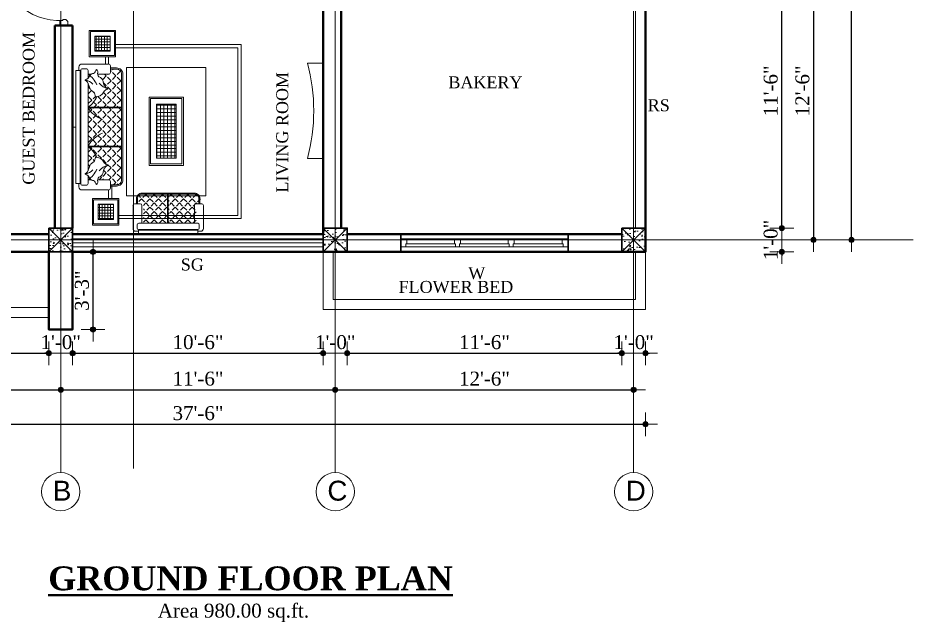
# Model space of a CAD drawing. Header units: inches. Extents: x 897 to 49934, y -34925 to -18564.
# Drawn here: x 24615.6 to 25065.6, y -29846.3 to -29542.5 of the extents above; entities that cross this region are included whole.
import ezdxf

# ---------------------------------------------------------------- set-up
doc = ezdxf.new("R2010")
doc.units = ezdxf.units.IN
doc.header["$LTSCALE"] = 35
doc.header["$MEASUREMENT"] = 0
doc.header["$PDMODE"] = 34
doc.linetypes.add('ACAD_ISO04W100', pattern=[30, 24, -3, 0, -3])
for name, color, linetype, lineweight in [('SES- Door&Window', 21, 'Continuous', 15), ('SES-DIMENSION', 142, 'Continuous', 13), ('SES-Furniture', 45, 'Continuous', 5), ('SES-grid', 7, 'ACAD_ISO04W100', 9), ('SES-HACTH', 8, 'Continuous', 13), ('SES-REBARS', 1, 'Continuous', 40), ('SES-Staircase', 134, 'Continuous', 13), ('SES-TEXT', 3, 'Continuous', 20), ('SES-TitleText', 7, 'Continuous', 40), ('SES-Wall Plan', 6, 'Continuous', 30)]:
    doc.layers.add(name, color=color, linetype=linetype, lineweight=lineweight)
doc.styles.add('7 INCH', font='times.ttf', dxfattribs={"height": 7})
doc.styles.add('SES-ARAIL', font='times.ttf', dxfattribs={"height": 6})
doc.styles.add('SES-Title Text', font='times.ttf', dxfattribs={"height": 10})
doc.styles.add('style1', font='arial.ttf')
doc.linetypes.add('ZIGZAG', pattern='A,0.0001,-0.2,[131,ltypeshp.shx,S=0.2,R=0,X=-0.2,Y=0],-0.4,[131,ltypeshp.shx,S=0.2,R=180,X=0.2,Y=0],-0.2', length=0.8001)
doc.dimstyles.new('7 INCH', dxfattribs={"dimscale": 0, "dimtxt": 7, "dimasz": 1, "dimexe": 2, "dimexo": 9, "dimgap": 2, "dimtad": 1, "dimdec": 0, "dimzin": 3, "dimdsep": 46, "dimlunit": 4, "dimtxsty": '7 INCH', "dimblk": 'DIM', "dimcen": 3, "dimdle": 3, "dimse1": 1, "dimse2": 1, "dimclrd": 256, "dimclre": 256, "dimclrt": 7, "dimadec": 1, "dimazin": 2, "dimtfac": 1, "dimtdec": 0, "dimtix": 1, "dimtofl": 0, "dimtmove": 2, "dimatfit": 3, "dimldrblk": 'ARW', "dimfxl": 2, "dimfrac": 2, "dimtolj": 2, "dimtzin": 0, "dimarcsym": 0})

# ---------------------------------------------------------------- blocks, each defined once
blk = doc.blocks.new('c11')
at = {"layer": 'SES-HACTH', "linetype": 'ByBlock'}
h = blk.add_hatch(dxfattribs=at)
h.set_pattern_fill('AR-CONC', color=256)
h.set_pattern_definition([(50, (-20422.33, 19414.4167), (7.1726018, -0.6275213), [0.75, -8.25]), (355, (-20422.33, 19414.417), (-1.3875133, 7.5219213), [0.6, -6.6]), (100.451444, (-20421.732, 19414.3644), (5.7850885, 6.8943999), [0.637402, -7.0114211]), (46.1842, (-20422.33, 19416.417), (10.6724133, -1.6551928), [1.125, -12.375]), (96.635635, (-20421.441, 19416.279), (9.3466195, 9.741186), [0.9561034, -10.5171376]), (351.184164, (-20422.33, 19416.417), (9.3466195, 9.741186), [0.9, -9.9]), (21, (-20421.33, 19415.9167), (5.9690705, -4.0261889), [0.75, -8.25]), (326, (-20421.33, 19415.917), (2.4331533, 7.2515005), [0.6, -6.6]), (71.451445, (-20420.8325, 19415.581), (8.4022238, 3.2253115), [0.6374019, -7.0114211]), (37.5, (-20422.33, 19414.4167), (0.12159855, 3.32893854), [0, -6.52, 0, -6.7, 0, -6.625]), (7.5, (-20422.33, 19414.4167), (2.63069537, 3.9441171), [0, -3.82, 0, -6.37, 0, -2.525]), (327.5, (-20424.56, 19414.4167), (5.33822436, -0.22554872), [0, -2.5, 0, -7.8, 0, -10.35]), (317.5, (-20425.56, 19414.4167), (5.8318617, 1.0010498), [0, -3.25, 0, -5.18, 0, -7.35])])
h.paths.add_polyline_path([(-6, 6), (-6, -6), (6, -6), (6, 6)])
for p, q in [((-6, 6), (6, -6)), ((6, 6), (-6, -6))]:
    blk.add_line(p, q, dxfattribs=at)
at = {"layer": 'SES-Wall Plan', "linetype": 'ByBlock'}
blk.add_lwpolyline([(-6, 6), (6, 6), (6, -6), (-6, -6)], close=True, dxfattribs=at)
blk = doc.blocks.new('6H')
at = {"layer": 'SES- Door&Window'}
for p, q in [((-78, -2.5), (-75.5, -2.5)), ((-75.5, -2.5), (3.5, -2.5)), ((-75.5, -2.5), (-75.5, -4)), ((-75.5, -4), (-75, -4)), ((-50.5, -4), (-75.5, -4)), ((-75, -4), (-75, -6.5)), ((-51, -4), (-51, -6.5)), ((-50.5, -2.5), (-50.5, -4)), ((-48.5, -2.5), (-48.5, -4)), ((-48.5, -4), (-48, -4)), ((-23.5, -4), (-48.5, -4)), ((-48, -4), (-48, -6.5)), ((-24, -4), (-24, -6.5)), ((-23.5, -4), (-24, -4)), ((-23.5, -2.5), (-23.5, -4)), ((-21.5, -2.5), (-21.5, -4)), ((3, -4), (-21.5, -4)), ((-21, -4), (-21, -6.5)), ((3, -4), (3, -6.5)), ((3.5, -4), (3, -4)), ((6, -2.5), (3.5, -2.5)), ((3.5, -2.5), (3.5, -4)), ((-78, -6.5), (-75, -6.5)), ((3, -6.5), (-75, -6.5)), ((6, -6.5), (3, -6.5))]:
    blk.add_line(p, q, dxfattribs=at)
at = {"layer": 'SES-Wall Plan'}
for p, q in [((-78, -9), (-78, 0)), ((-78, -9), (-78, 0)), ((6, -9), (6, 0))]:
    blk.add_line(p, q, dxfattribs=at)
blk.add_lwpolyline([(6, 0), (-78, 0), (-78, -9), (6, -9)], close=True, dxfattribs=at)
blk = doc.blocks.new('DIM')
at = {"layer": 'SES-DIMENSION'}
h = blk.add_hatch(color=256, dxfattribs=at)
h.paths.add_polyline_path([(0, 1.28), (0, 0), (1.28, 0, 0.414214)])
h.paths.add_polyline_path([(1.28, 0), (0, 0), (0, -1.28, 0.414214)])
h.paths.add_polyline_path([(0, 0), (-1.28, 0, 0.414214), (0, -1.28)])
h.paths.add_polyline_path([(0, 1.28, 0.414214), (-1.28, 0), (0, 0)])
for p, q in [((0, 6), (0, -6)), ((-6, 0), (6, 0))]:
    blk.add_line(p, q, dxfattribs=at)
blk.add_circle((0, 0), 1.28, dxfattribs=at)
blk = doc.blocks.new('*D839')
at = {"layer": 'Defpoints', "color": 0, "linetype": 'ByBlock', "transparency": 16777216}
for p in [(24493.17, -29660.13), (24631.17, -29660.13), (24631.17, -29711.12)]:
    blk.add_point(p, dxfattribs=at)
at = {"layer": 'SES-DIMENSION', "linetype": 'ByBlock', "lineweight": -2, "transparency": 16777216}
blk.add_line((24494.17, -29711.12), (24630.17, -29711.12), dxfattribs=at)
at = {"layer": 'SES-DIMENSION', "linetype": 'ByBlock', "lineweight": -2, "transparency": 16777216, "rotation": 180}
blk.add_blockref('DIM', (24493.17, -29711.12), dxfattribs=at)
at = {"layer": 'SES-DIMENSION', "linetype": 'ByBlock', "lineweight": -2, "transparency": 16777216}
blk.add_blockref('DIM', (24631.17, -29711.12), dxfattribs=at)
at = {"layer": 'SES-DIMENSION', "color": 7, "linetype": 'ByBlock', "transparency": 16777216, "insert": (24562.17, -29705.56), "char_height": 7, "attachment_point": 5, "style": '7 INCH'}
blk.add_mtext('\\A2;11\'-6"', dxfattribs=at)
blk = doc.blocks.new('ARW')
at = {"layer": 'SES-DIMENSION'}
blk.add_lwpolyline([(10, 0, 0, 6, 0), (0, 0, 0, 0, 0), (10, 0, 0, 0, 0)], format="xyseb", dxfattribs=at)
blk = doc.blocks.new('*D840')
at = {"layer": 'Defpoints', "color": 0, "linetype": 'ByBlock', "transparency": 16777216}
for p in [(24631.17, -29660.13), (24643.17, -29660.13), (24643.17, -29711.12)]:
    blk.add_point(p, dxfattribs=at)
at = {"layer": 'SES-DIMENSION', "linetype": 'ByBlock', "lineweight": -2, "transparency": 16777216}
for p, q in [((24630.17, -29711.12), (24629.17, -29711.12)), ((24644.17, -29711.12), (24645.17, -29711.12))]:
    blk.add_line(p, q, dxfattribs=at)
blk.add_blockref('DIM', (24631.17, -29711.12), dxfattribs=at)
at = {"layer": 'SES-DIMENSION', "linetype": 'ByBlock', "lineweight": -2, "transparency": 16777216, "rotation": 180}
blk.add_blockref('DIM', (24643.17, -29711.12), dxfattribs=at)
at = {"layer": 'SES-DIMENSION', "color": 7, "linetype": 'ByBlock', "transparency": 16777216, "insert": (24637.17, -29705.56), "char_height": 7, "attachment_point": 5, "style": '7 INCH'}
blk.add_mtext('\\A2;1\'-0"', dxfattribs=at)
blk = doc.blocks.new('*D841')
at = {"layer": 'Defpoints', "color": 0, "linetype": 'ByBlock', "transparency": 16777216}
for p in [(24769.17, -29657.13), (24643.17, -29660.13), (24769.17, -29711.12)]:
    blk.add_point(p, dxfattribs=at)
at = {"layer": 'SES-DIMENSION', "linetype": 'ByBlock', "lineweight": -2, "transparency": 16777216}
blk.add_line((24644.17, -29711.12), (24768.17, -29711.12), dxfattribs=at)
at = {"layer": 'SES-DIMENSION', "linetype": 'ByBlock', "lineweight": -2, "transparency": 16777216, "rotation": 180}
blk.add_blockref('DIM', (24643.17, -29711.12), dxfattribs=at)
at = {"layer": 'SES-DIMENSION', "linetype": 'ByBlock', "lineweight": -2, "transparency": 16777216}
blk.add_blockref('DIM', (24769.17, -29711.12), dxfattribs=at)
at = {"layer": 'SES-DIMENSION', "color": 7, "linetype": 'ByBlock', "transparency": 16777216, "insert": (24706.17, -29705.56), "char_height": 7, "attachment_point": 5, "style": '7 INCH'}
blk.add_mtext('\\A2;10\'-6"', dxfattribs=at)
blk = doc.blocks.new('*D842')
at = {"layer": 'Defpoints', "color": 0, "linetype": 'ByBlock', "transparency": 16777216}
for p in [(24769.17, -29657.13), (24781.17, -29660.13), (24781.17, -29711.12)]:
    blk.add_point(p, dxfattribs=at)
at = {"layer": 'SES-DIMENSION', "linetype": 'ByBlock', "lineweight": -2, "transparency": 16777216}
for p, q in [((24768.17, -29711.12), (24767.17, -29711.12)), ((24782.17, -29711.12), (24783.17, -29711.12))]:
    blk.add_line(p, q, dxfattribs=at)
blk.add_blockref('DIM', (24769.17, -29711.12), dxfattribs=at)
at = {"layer": 'SES-DIMENSION', "linetype": 'ByBlock', "lineweight": -2, "transparency": 16777216, "rotation": 180}
blk.add_blockref('DIM', (24781.17, -29711.12), dxfattribs=at)
at = {"layer": 'SES-DIMENSION', "color": 7, "linetype": 'ByBlock', "transparency": 16777216, "insert": (24775.17, -29705.56), "char_height": 7, "attachment_point": 5, "style": '7 INCH'}
blk.add_mtext('\\A2;1\'-0"', dxfattribs=at)
blk = doc.blocks.new('*D843')
at = {"layer": 'Defpoints', "color": 0, "linetype": 'ByBlock', "transparency": 16777216}
for p in [(24781.17, -29660.13), (24919.17, -29660.13), (24919.17, -29711.12)]:
    blk.add_point(p, dxfattribs=at)
at = {"layer": 'SES-DIMENSION', "linetype": 'ByBlock', "lineweight": -2, "transparency": 16777216}
blk.add_line((24782.17, -29711.12), (24918.17, -29711.12), dxfattribs=at)
at = {"layer": 'SES-DIMENSION', "linetype": 'ByBlock', "lineweight": -2, "transparency": 16777216, "rotation": 180}
blk.add_blockref('DIM', (24781.17, -29711.12), dxfattribs=at)
at = {"layer": 'SES-DIMENSION', "linetype": 'ByBlock', "lineweight": -2, "transparency": 16777216}
blk.add_blockref('DIM', (24919.17, -29711.12), dxfattribs=at)
at = {"layer": 'SES-DIMENSION', "color": 7, "linetype": 'ByBlock', "transparency": 16777216, "insert": (24850.17, -29705.56), "char_height": 7, "attachment_point": 5, "style": '7 INCH'}
blk.add_mtext('\\A2;11\'-6"', dxfattribs=at)
blk = doc.blocks.new('*D844')
at = {"layer": 'Defpoints', "color": 0, "linetype": 'ByBlock', "transparency": 16777216}
for p in [(24919.17, -29660.13), (24931.17, -29660.13), (24931.17, -29711.12)]:
    blk.add_point(p, dxfattribs=at)
at = {"layer": 'SES-DIMENSION', "linetype": 'ByBlock', "lineweight": -2, "transparency": 16777216}
for p, q in [((24918.17, -29711.12), (24917.17, -29711.12)), ((24932.17, -29711.12), (24933.17, -29711.12))]:
    blk.add_line(p, q, dxfattribs=at)
blk.add_blockref('DIM', (24919.17, -29711.12), dxfattribs=at)
at = {"layer": 'SES-DIMENSION', "linetype": 'ByBlock', "lineweight": -2, "transparency": 16777216, "rotation": 180}
blk.add_blockref('DIM', (24931.17, -29711.12), dxfattribs=at)
at = {"layer": 'SES-DIMENSION', "color": 7, "linetype": 'ByBlock', "transparency": 16777216, "insert": (24925.17, -29705.56), "char_height": 7, "attachment_point": 5, "style": '7 INCH'}
blk.add_mtext('\\A2;1\'-0"', dxfattribs=at)
blk = doc.blocks.new('*D845')
at = {"layer": 'Defpoints', "color": 0, "linetype": 'ByBlock', "transparency": 16777216}
for p in [(24487.17, -29660.13), (24637.17, -29660.13), (24637.17, -29729.46)]:
    blk.add_point(p, dxfattribs=at)
at = {"layer": 'SES-DIMENSION', "linetype": 'ByBlock', "lineweight": -2, "transparency": 16777216}
blk.add_line((24488.17, -29729.46), (24636.17, -29729.46), dxfattribs=at)
at = {"layer": 'SES-DIMENSION', "linetype": 'ByBlock', "lineweight": -2, "transparency": 16777216, "rotation": 180}
blk.add_blockref('DIM', (24487.17, -29729.46), dxfattribs=at)
at = {"layer": 'SES-DIMENSION', "linetype": 'ByBlock', "lineweight": -2, "transparency": 16777216}
blk.add_blockref('DIM', (24637.17, -29729.46), dxfattribs=at)
at = {"layer": 'SES-DIMENSION', "color": 7, "linetype": 'ByBlock', "transparency": 16777216, "insert": (24562.17, -29723.9), "char_height": 7, "attachment_point": 5, "style": '7 INCH'}
blk.add_mtext('\\A2;12\'-6"', dxfattribs=at)
blk = doc.blocks.new('*D846')
at = {"layer": 'Defpoints', "color": 0, "linetype": 'ByBlock', "transparency": 16777216}
for p in [(24637.17, -29660.13), (24775.17, -29660.13), (24775.17, -29729.46)]:
    blk.add_point(p, dxfattribs=at)
at = {"layer": 'SES-DIMENSION', "linetype": 'ByBlock', "lineweight": -2, "transparency": 16777216}
blk.add_line((24638.17, -29729.46), (24774.17, -29729.46), dxfattribs=at)
at = {"layer": 'SES-DIMENSION', "linetype": 'ByBlock', "lineweight": -2, "transparency": 16777216, "rotation": 180}
blk.add_blockref('DIM', (24637.17, -29729.46), dxfattribs=at)
at = {"layer": 'SES-DIMENSION', "linetype": 'ByBlock', "lineweight": -2, "transparency": 16777216}
blk.add_blockref('DIM', (24775.17, -29729.46), dxfattribs=at)
at = {"layer": 'SES-DIMENSION', "color": 7, "linetype": 'ByBlock', "transparency": 16777216, "insert": (24706.17, -29723.9), "char_height": 7, "attachment_point": 5, "style": '7 INCH'}
blk.add_mtext('\\A2;11\'-6"', dxfattribs=at)
blk = doc.blocks.new('*D847')
at = {"layer": 'Defpoints', "color": 0, "linetype": 'ByBlock', "transparency": 16777216}
for p in [(24775.17, -29660.13), (24925.17, -29660.13), (24925.17, -29729.46)]:
    blk.add_point(p, dxfattribs=at)
at = {"layer": 'SES-DIMENSION', "linetype": 'ByBlock', "lineweight": -2, "transparency": 16777216}
blk.add_line((24776.17, -29729.46), (24924.17, -29729.46), dxfattribs=at)
at = {"layer": 'SES-DIMENSION', "linetype": 'ByBlock', "lineweight": -2, "transparency": 16777216, "rotation": 180}
blk.add_blockref('DIM', (24775.17, -29729.46), dxfattribs=at)
at = {"layer": 'SES-DIMENSION', "linetype": 'ByBlock', "lineweight": -2, "transparency": 16777216}
blk.add_blockref('DIM', (24925.17, -29729.46), dxfattribs=at)
at = {"layer": 'SES-DIMENSION', "color": 7, "linetype": 'ByBlock', "transparency": 16777216, "insert": (24850.17, -29723.9), "char_height": 7, "attachment_point": 5, "style": '7 INCH'}
blk.add_mtext('\\A2;12\'-6"', dxfattribs=at)
blk = doc.blocks.new('*D848')
at = {"layer": 'Defpoints', "color": 0, "linetype": 'ByBlock', "transparency": 16777216}
for p in [(24481.17, -29660.13), (24931.17, -29660.13), (24931.17, -29746.83)]:
    blk.add_point(p, dxfattribs=at)
at = {"layer": 'SES-DIMENSION', "linetype": 'ByBlock', "lineweight": -2, "transparency": 16777216}
blk.add_line((24482.17, -29746.83), (24930.17, -29746.83), dxfattribs=at)
at = {"layer": 'SES-DIMENSION', "linetype": 'ByBlock', "lineweight": -2, "transparency": 16777216, "rotation": 180}
blk.add_blockref('DIM', (24481.17, -29746.83), dxfattribs=at)
at = {"layer": 'SES-DIMENSION', "linetype": 'ByBlock', "lineweight": -2, "transparency": 16777216}
blk.add_blockref('DIM', (24931.17, -29746.83), dxfattribs=at)
at = {"layer": 'SES-DIMENSION', "color": 7, "linetype": 'ByBlock', "transparency": 16777216, "insert": (24706.17, -29741.26), "char_height": 7, "attachment_point": 5, "style": '7 INCH'}
blk.add_mtext('\\A2;37\'-6"', dxfattribs=at)
blk = doc.blocks.new('*D875')
at = {"layer": 'Defpoints', "color": 0, "linetype": 'ByBlock', "transparency": 16777216}
for p in [(24931.17, -29648.13), (24999.63, -29648.13), (24931.17, -29660.13)]:
    blk.add_point(p, dxfattribs=at)
at = {"layer": 'SES-DIMENSION', "linetype": 'ByBlock', "lineweight": -2, "transparency": 16777216}
for p, q in [((24999.63, -29647.13), (24999.63, -29646.13)), ((24999.63, -29661.13), (24999.63, -29662.13))]:
    blk.add_line(p, q, dxfattribs=at)
for p, rotation in [((24999.63, -29648.13), 270), ((24999.63, -29660.13), 90)]:
    blk.add_blockref('DIM', p, dxfattribs=dict(at, rotation=rotation))
at = {"layer": 'SES-DIMENSION', "color": 7, "linetype": 'ByBlock', "transparency": 16777216, "insert": (24994.07, -29654.13), "char_height": 7, "attachment_point": 5, "rotation": 90, "style": '7 INCH'}
blk.add_mtext('\\A2;1\'-0"', dxfattribs=at)
blk = doc.blocks.new('*D854')
at = {"layer": 'Defpoints', "color": 0, "linetype": 'ByBlock', "transparency": 16777216}
for p in [(24931.17, -29510.23), (24999.63, -29510.23), (24931.17, -29648.13)]:
    blk.add_point(p, dxfattribs=at)
at = {"layer": 'SES-DIMENSION', "linetype": 'ByBlock', "lineweight": -2, "transparency": 16777216}
blk.add_line((24999.63, -29647.13), (24999.63, -29511.23), dxfattribs=at)
for p, rotation in [((24999.63, -29510.23), 90), ((24999.63, -29648.13), 270)]:
    blk.add_blockref('DIM', p, dxfattribs=dict(at, rotation=rotation))
at = {"layer": 'SES-DIMENSION', "color": 7, "linetype": 'ByBlock', "transparency": 16777216, "insert": (24994.07, -29579.18), "char_height": 7, "attachment_point": 5, "rotation": 90, "style": '7 INCH'}
blk.add_mtext('\\A2;11\'-6"', dxfattribs=at)
blk = doc.blocks.new('*D859')
at = {"layer": 'Defpoints', "color": 0, "linetype": 'ByBlock', "transparency": 16777216}
for p in [(24931.17, -29504.23), (24931.17, -29654.13), (25015.59, -29654.13)]:
    blk.add_point(p, dxfattribs=at)
at = {"layer": 'SES-DIMENSION', "linetype": 'ByBlock', "lineweight": -2, "transparency": 16777216}
blk.add_line((25015.59, -29505.23), (25015.59, -29653.13), dxfattribs=at)
for p, rotation in [((25015.59, -29504.23), 90), ((25015.59, -29654.13), 270)]:
    blk.add_blockref('DIM', p, dxfattribs=dict(at, rotation=rotation))
at = {"layer": 'SES-DIMENSION', "color": 7, "linetype": 'ByBlock', "transparency": 16777216, "insert": (25010.03, -29579.18), "char_height": 7, "attachment_point": 5, "rotation": 90, "style": '7 INCH'}
blk.add_mtext('\\A2;12\'-6"', dxfattribs=at)
blk = doc.blocks.new('*D860')
at = {"layer": 'Defpoints', "color": 0, "linetype": 'ByBlock', "transparency": 16777216}
for p in [(24931.17, -29351.34), (25034.62, -29351.34), (24931.17, -29654.13)]:
    blk.add_point(p, dxfattribs=at)
at = {"layer": 'SES-DIMENSION', "linetype": 'ByBlock', "lineweight": -2, "transparency": 16777216}
blk.add_line((25034.62, -29653.13), (25034.62, -29352.34), dxfattribs=at)
for p, rotation in [((25034.62, -29351.34), 90), ((25034.62, -29654.13), 270)]:
    blk.add_blockref('DIM', p, dxfattribs=dict(at, rotation=rotation))
at = {"layer": 'SES-DIMENSION', "color": 7, "linetype": 'ByBlock', "transparency": 16777216, "insert": (25029.05, -29502.73), "char_height": 7, "attachment_point": 5, "rotation": 90, "style": '7 INCH'}
blk.add_mtext('\\A2;25\'-3"', dxfattribs=at)
blk = doc.blocks.new('3ls')
at = {"layer": 'SES- Door&Window'}
for p, q in [((-36, -2.5), (-34, -2.5)), ((-34, -2.5), (-33, -3.5)), ((-33, -5), (-33, -3.5)), ((-2, -2.5), (-3, -3.5)), ((-3, -5), (-3, -3.5)), ((0, -2.5), (-2, -2.5)), ((-36, -6.5), (-33.5, -6.5)), ((-33.5, -6.5), (-33.5, -5)), ((-33.5, -5), (-33, -5)), ((-2.5, -5), (-3, -5)), ((-2.5, -6.5), (-2.5, -5)), ((0, -6.5), (-2.5, -6.5))]:
    blk.add_line(p, q, dxfattribs=at)
blk.add_lwpolyline([(-2.5, -6.5), (-2.5, -37.5), (-4, -37.5), (-4, -6.5)], close=True, dxfattribs=at)
blk.add_arc((-2.5, -6.5), 31.04, 177.2298, 267.2298, dxfattribs=at)
at = {"layer": 'SES-Wall Plan', "color": 6, "ltscale": 2}
for p, q in [((-36, -6.5), (-36, -1.5)), ((0, -6.5), (0, -1.5))]:
    blk.add_line(p, q, dxfattribs=at)
blk = doc.blocks.new('*D876')
at = {"layer": 'Defpoints', "color": 0, "linetype": 'ByBlock', "transparency": 16777216}
for p in [(24643.17, -29660.13), (24653.4, -29660.13), (24643.17, -29699.13)]:
    blk.add_point(p, dxfattribs=at)
at = {"layer": 'SES-DIMENSION', "linetype": 'ByBlock', "lineweight": -2, "transparency": 16777216}
blk.add_line((24653.4, -29698.13), (24653.4, -29661.13), dxfattribs=at)
for p, rotation in [((24653.4, -29660.13), 90), ((24653.4, -29699.13), 270)]:
    blk.add_blockref('DIM', p, dxfattribs=dict(at, rotation=rotation))
at = {"layer": 'SES-DIMENSION', "color": 7, "linetype": 'ByBlock', "transparency": 16777216, "insert": (24647.84, -29679.63), "char_height": 7, "attachment_point": 5, "rotation": 90, "style": '7 INCH'}
blk.add_mtext('\\A2;3\'-3"', dxfattribs=at)
blk = doc.blocks.new('*X22')
at = {"color": 0}
for p, q in [((1.494, 2.3), (1.765, 2.3)), ((1.494, 2.25), (1.765, 2.25)), ((1.5, 2.028), (1.5, 2.3)), ((1.55, 2.028), (1.55, 2.3)), ((1.6, 2.028), (1.6, 2.3)), ((1.65, 2.028), (1.65, 2.3)), ((1.7, 2.028), (1.7, 2.3)), ((1.75, 2.028), (1.75, 2.3)), ((1.494, 2.2), (1.765, 2.2)), ((1.494, 2.15), (1.765, 2.15)), ((1.494, 2.1), (1.765, 2.1)), ((1.494, 2.05), (1.765, 2.05))]:
    blk.add_line(p, q, dxfattribs=at)
blk = doc.blocks.new('*X24')
at = {"color": 0}
for p, q in [((-0.931, 2.175), (-0.877, 2.121)), ((-0.778, 2.178), (-0.834, 2.121)), ((-0.778, 2.178), (-0.721, 2.121)), ((-0.622, 2.178), (-0.679, 2.121)), ((-0.622, 2.178), (-0.566, 2.121)), ((-0.467, 2.178), (-0.523, 2.121)), ((-0.467, 2.178), (-0.41, 2.121)), ((-0.311, 2.178), (-0.341, 2.148)), ((-0.311, 2.178), (-0.255, 2.121)), ((-0.156, 2.178), (-0.212, 2.121)), ((-0.156, 2.178), (-0.099, 2.121)), ((0, 2.178), (-0.057, 2.121)), ((0, 2.178), (0.057, 2.121)), ((0.156, 2.178), (0.099, 2.121)), ((0.156, 2.178), (0.212, 2.121)), ((0.311, 2.178), (0.28, 2.147)), ((0.311, 2.178), (0.368, 2.121)), ((0.467, 2.178), (0.41, 2.121)), ((0.467, 2.178), (0.523, 2.121)), ((0.622, 2.178), (0.566, 2.121)), ((0.622, 2.178), (0.679, 2.121)), ((0.778, 2.178), (0.721, 2.121)), ((0.778, 2.178), (0.834, 2.121)), ((-0.964, 2.053), (-0.955, 2.044)), ((-0.933, 2.022), (-0.944, 2.012)), ((-0.933, 2.022), (-0.923, 2.012)), ((-0.856, 2.1), (-0.912, 2.044)), ((-0.856, 2.1), (-0.799, 2.044)), ((-0.778, 2.022), (-0.834, 1.966)), ((-0.778, 2.022), (-0.721, 1.966)), ((-0.7, 2.1), (-0.757, 2.044)), ((-0.7, 2.1), (-0.643, 2.044)), ((-0.622, 2.022), (-0.679, 1.966)), ((-0.622, 2.022), (-0.566, 1.966)), ((-0.544, 2.1), (-0.601, 2.044)), ((-0.544, 2.1), (-0.488, 2.044)), ((-0.467, 2.022), (-0.523, 1.966)), ((-0.467, 2.022), (-0.41, 1.966)), ((-0.389, 2.1), (-0.445, 2.044)), ((-0.389, 2.1), (-0.351, 2.062)), ((-0.351, 2.138), (-0.368, 2.121)), ((-0.341, 2.052), (-0.332, 2.044)), ((-0.311, 2.022), (-0.341, 1.992)), ((-0.311, 2.022), (-0.255, 1.966)), ((-0.233, 2.1), (-0.29, 2.044)), ((-0.233, 2.1), (-0.177, 2.044)), ((-0.156, 2.022), (-0.212, 1.966)), ((-0.156, 2.022), (-0.099, 1.966)), ((-0.078, 2.1), (-0.134, 2.044)), ((-0.078, 2.1), (-0.021, 2.044)), ((0, 2.022), (-0.057, 1.966)), ((0, 2.022), (0.057, 1.966)), ((0.078, 2.1), (0.021, 2.044)), ((0.078, 2.1), (0.134, 2.044)), ((0.156, 2.022), (0.099, 1.966)), ((0.156, 2.022), (0.212, 1.966)), ((0.233, 2.1), (0.177, 2.044)), ((0.233, 2.1), (0.27, 2.063)), ((0.27, 2.137), (0.255, 2.121)), ((0.28, 2.053), (0.29, 2.044)), ((0.311, 2.022), (0.28, 1.991)), ((0.311, 2.022), (0.368, 1.966)), ((0.389, 2.1), (0.332, 2.044)), ((0.389, 2.1), (0.445, 2.044)), ((0.467, 2.022), (0.41, 1.966)), ((0.467, 2.022), (0.523, 1.966)), ((0.544, 2.1), (0.488, 2.044)), ((0.544, 2.1), (0.601, 2.044)), ((0.622, 2.022), (0.566, 1.966)), ((0.622, 2.022), (0.679, 1.966)), ((0.7, 2.1), (0.643, 2.044)), ((0.7, 2.1), (0.757, 2.044)), ((0.778, 2.022), (0.721, 1.966)), ((0.778, 2.022), (0.813, 1.987)), ((0.856, 2.1), (0.799, 2.044)), ((0.856, 2.1), (0.893, 2.063)), ((0.889, 2.134), (0.877, 2.121)), ((-0.883, 1.972), (-0.877, 1.966)), ((-0.856, 1.945), (-0.883, 1.917)), ((-0.856, 1.945), (-0.799, 1.888)), ((-0.7, 1.945), (-0.746, 1.899)), ((-0.7, 1.945), (-0.683, 1.927)), ((-0.544, 1.945), (-0.59, 1.899)), ((-0.544, 1.945), (-0.488, 1.888)), ((-0.389, 1.945), (-0.445, 1.888)), ((-0.389, 1.945), (-0.351, 1.907)), ((-0.351, 1.982), (-0.368, 1.966)), ((-0.341, 1.897), (-0.332, 1.888)), ((-0.233, 1.945), (-0.29, 1.888)), ((-0.233, 1.945), (-0.177, 1.888)), ((-0.078, 1.945), (-0.134, 1.888)), ((-0.078, 1.945), (-0.021, 1.888)), ((0.078, 1.945), (0.021, 1.888)), ((0.078, 1.945), (0.134, 1.888)), ((0.233, 1.945), (0.177, 1.888)), ((0.233, 1.945), (0.27, 1.908)), ((0.27, 1.981), (0.255, 1.966)), ((0.28, 1.898), (0.29, 1.888)), ((0.389, 1.945), (0.332, 1.888)), ((0.389, 1.945), (0.445, 1.888)), ((0.544, 1.945), (0.488, 1.888)), ((0.544, 1.945), (0.557, 1.932)), ((0.7, 1.945), (0.658, 1.902)), ((0.7, 1.945), (0.757, 1.888)), ((0.812, 1.901), (0.799, 1.888)), ((-0.883, 1.817), (-0.877, 1.81)), ((-0.581, 1.753), (-0.601, 1.733)), ((-0.526, 1.77), (-0.488, 1.732)), ((-0.467, 1.867), (-0.523, 1.81)), ((-0.467, 1.867), (-0.41, 1.81)), ((-0.436, 1.742), (-0.445, 1.732)), ((-0.389, 1.789), (-0.436, 1.742)), ((-0.389, 1.789), (-0.351, 1.751)), ((-0.351, 1.827), (-0.368, 1.81)), ((-0.311, 1.867), (-0.341, 1.837)), ((-0.341, 1.741), (-0.332, 1.732)), ((-0.311, 1.867), (-0.255, 1.81)), ((-0.233, 1.789), (-0.29, 1.732)), ((-0.233, 1.789), (-0.177, 1.732)), ((-0.156, 1.867), (-0.212, 1.81)), ((-0.156, 1.867), (-0.099, 1.81)), ((-0.078, 1.789), (-0.134, 1.732)), ((-0.078, 1.789), (-0.021, 1.732)), ((0, 1.867), (-0.057, 1.81)), ((0, 1.867), (0.057, 1.81)), ((0.078, 1.789), (0.021, 1.732)), ((0.078, 1.789), (0.134, 1.732)), ((0.156, 1.867), (0.099, 1.81)), ((0.156, 1.867), (0.212, 1.81)), ((0.233, 1.789), (0.177, 1.732)), ((0.233, 1.789), (0.27, 1.752)), ((0.27, 1.826), (0.255, 1.81)), ((0.311, 1.867), (0.28, 1.836)), ((0.28, 1.742), (0.29, 1.732)), ((0.311, 1.867), (0.368, 1.81)), ((0.389, 1.789), (0.332, 1.732)), ((0.389, 1.789), (0.407, 1.77)), ((0.407, 1.77), (0.445, 1.732)), ((0.467, 1.867), (0.41, 1.81)), ((0.467, 1.867), (0.475, 1.859)), ((0.509, 1.753), (0.488, 1.732)), ((0.778, 1.867), (0.759, 1.848)), ((0.778, 1.867), (0.812, 1.832)), ((-0.724, 1.657), (-0.721, 1.655)), ((-0.647, 1.687), (-0.679, 1.655)), ((-0.619, 1.708), (-0.566, 1.655)), ((-0.467, 1.711), (-0.523, 1.655)), ((-0.467, 1.711), (-0.41, 1.655)), ((-0.358, 1.664), (-0.368, 1.655)), ((-0.351, 1.671), (-0.358, 1.664)), ((-0.311, 1.711), (-0.341, 1.681)), ((-0.311, 1.711), (-0.255, 1.655)), ((-0.156, 1.711), (-0.212, 1.655)), ((-0.156, 1.711), (-0.099, 1.655)), ((0, 1.711), (-0.057, 1.655)), ((0, 1.711), (0.057, 1.655)), ((0.156, 1.711), (0.099, 1.655)), ((0.156, 1.711), (0.212, 1.655)), ((0.27, 1.67), (0.255, 1.655)), ((0.311, 1.711), (0.28, 1.68)), ((0.311, 1.711), (0.32, 1.702)), ((0.32, 1.702), (0.368, 1.655)), ((0.467, 1.711), (0.41, 1.655)), ((0.467, 1.711), (0.523, 1.655)), ((0.592, 1.681), (0.566, 1.655))]:
    blk.add_line(p, q, dxfattribs=at)
blk = doc.blocks.new('*X25')
at = {"color": 0}
for p, q in [((1.519, 2.9), (2.264, 2.9)), ((1.519, 2.85), (2.264, 2.85)), ((1.55, 2.632), (1.55, 2.904)), ((1.6, 2.632), (1.6, 2.904)), ((1.65, 2.632), (1.65, 2.904)), ((1.7, 2.632), (1.7, 2.904)), ((1.75, 2.632), (1.75, 2.904)), ((1.8, 2.632), (1.8, 2.904)), ((1.85, 2.632), (1.85, 2.904)), ((1.9, 2.632), (1.9, 2.904)), ((1.95, 2.632), (1.95, 2.904)), ((2, 2.632), (2, 2.904)), ((2.05, 2.632), (2.05, 2.904)), ((2.1, 2.632), (2.1, 2.904)), ((2.15, 2.632), (2.15, 2.904)), ((2.2, 2.632), (2.2, 2.904)), ((2.25, 2.632), (2.25, 2.904)), ((1.519, 2.8), (2.264, 2.8)), ((1.519, 2.75), (2.264, 2.75)), ((1.519, 2.7), (2.264, 2.7)), ((1.519, 2.65), (2.264, 2.65))]:
    blk.add_line(p, q, dxfattribs=at)
blk = doc.blocks.new('*X23')
at = {"color": 0}
for p, q in [((-0.389, 3.811), (-0.433, 3.856)), ((-0.389, 3.811), (-0.332, 3.868)), ((-0.233, 3.811), (-0.29, 3.868)), ((-0.233, 3.811), (-0.177, 3.868)), ((-0.078, 3.811), (-0.134, 3.868)), ((-0.078, 3.811), (-0.021, 3.868)), ((0.043, 3.846), (0.021, 3.868)), ((0.078, 3.811), (0.053, 3.836)), ((0.078, 3.811), (0.134, 3.868)), ((0.233, 3.811), (0.177, 3.868)), ((0.233, 3.811), (0.29, 3.868)), ((0.389, 3.811), (0.332, 3.868)), ((0.389, 3.811), (0.445, 3.868)), ((0.54, 3.816), (0.488, 3.868)), ((-0.433, 3.767), (-0.41, 3.79)), ((-0.389, 3.656), (-0.433, 3.7)), ((-0.389, 3.656), (-0.332, 3.712)), ((-0.311, 3.734), (-0.368, 3.79)), ((-0.311, 3.734), (-0.255, 3.79)), ((-0.233, 3.656), (-0.29, 3.712)), ((-0.233, 3.656), (-0.177, 3.712)), ((-0.156, 3.734), (-0.212, 3.79)), ((-0.156, 3.734), (-0.099, 3.79)), ((-0.078, 3.656), (-0.134, 3.712)), ((-0.078, 3.656), (-0.021, 3.712)), ((0, 3.734), (-0.057, 3.79)), ((0, 3.734), (0.043, 3.777)), ((0.043, 3.69), (0.021, 3.712)), ((0.053, 3.787), (0.057, 3.79)), ((0.078, 3.656), (0.053, 3.68)), ((0.078, 3.656), (0.134, 3.712)), ((0.156, 3.734), (0.099, 3.79)), ((0.156, 3.734), (0.212, 3.79)), ((0.233, 3.656), (0.177, 3.712)), ((0.233, 3.656), (0.29, 3.712)), ((0.311, 3.734), (0.255, 3.79)), ((0.311, 3.734), (0.368, 3.79)), ((0.389, 3.656), (0.332, 3.712)), ((0.389, 3.656), (0.445, 3.712)), ((0.467, 3.734), (0.41, 3.79)), ((0.467, 3.734), (0.523, 3.79)), ((0.54, 3.661), (0.488, 3.712)), ((-0.467, 3.422), (-0.41, 3.479)), ((-0.433, 3.611), (-0.41, 3.635)), ((-0.389, 3.5), (-0.433, 3.545)), ((-0.389, 3.5), (-0.332, 3.557)), ((-0.311, 3.578), (-0.368, 3.635)), ((-0.311, 3.422), (-0.368, 3.479)), ((-0.311, 3.578), (-0.255, 3.635)), ((-0.311, 3.422), (-0.255, 3.479)), ((-0.233, 3.5), (-0.29, 3.557)), ((-0.233, 3.5), (-0.177, 3.557)), ((-0.156, 3.578), (-0.212, 3.635)), ((-0.156, 3.422), (-0.212, 3.479)), ((-0.156, 3.578), (-0.099, 3.635)), ((-0.156, 3.422), (-0.099, 3.479)), ((-0.078, 3.5), (-0.134, 3.557)), ((-0.078, 3.5), (-0.021, 3.557)), ((0, 3.578), (-0.057, 3.635)), ((0, 3.422), (-0.057, 3.479)), ((0, 3.578), (0.043, 3.621)), ((0.043, 3.535), (0.021, 3.557)), ((0.053, 3.631), (0.057, 3.635)), ((0.078, 3.5), (0.053, 3.525)), ((0.053, 3.476), (0.057, 3.479)), ((0.078, 3.5), (0.134, 3.557)), ((0.156, 3.578), (0.099, 3.635)), ((0.156, 3.422), (0.099, 3.479)), ((0.156, 3.578), (0.212, 3.635)), ((0.156, 3.422), (0.212, 3.479)), ((0.233, 3.5), (0.177, 3.557)), ((0.233, 3.5), (0.29, 3.557)), ((0.311, 3.578), (0.255, 3.635)), ((0.311, 3.422), (0.255, 3.479)), ((0.311, 3.578), (0.368, 3.635)), ((0.311, 3.422), (0.368, 3.479)), ((0.389, 3.5), (0.332, 3.557)), ((0.389, 3.5), (0.445, 3.557)), ((0.467, 3.578), (0.41, 3.635)), ((0.467, 3.422), (0.41, 3.479)), ((0.467, 3.578), (0.523, 3.635)), ((0.467, 3.422), (0.523, 3.479)), ((0.544, 3.5), (0.488, 3.557)), ((0.544, 3.5), (0.561, 3.516)), ((0.62, 3.425), (0.566, 3.479)), ((-0.467, 3.422), (-0.514, 3.47)), ((-0.506, 3.383), (-0.488, 3.401)), ((-0.389, 3.345), (-0.445, 3.401)), ((-0.389, 3.345), (-0.332, 3.401)), ((-0.233, 3.345), (-0.29, 3.401)), ((-0.233, 3.345), (-0.177, 3.401)), ((-0.078, 3.345), (-0.134, 3.401)), ((-0.078, 3.345), (-0.021, 3.401)), ((0, 3.422), (0.043, 3.466)), ((0.043, 3.379), (0.021, 3.401)), ((0.078, 3.345), (0.053, 3.369)), ((0.078, 3.345), (0.134, 3.401)), ((0.233, 3.345), (0.177, 3.401)), ((0.233, 3.345), (0.29, 3.401)), ((0.389, 3.345), (0.332, 3.401)), ((0.389, 3.345), (0.445, 3.401)), ((0.544, 3.345), (0.488, 3.401)), ((0.544, 3.345), (0.601, 3.401))]:
    blk.add_line(p, q, dxfattribs=at)
blk = doc.blocks.new('A$C1D4C06E2')
at = {"layer": 'SES-Furniture'}
for p, q in [((0.708, 1.36), (2.773, 1.36)), ((2.152, 1.36), (2.773, 1.36)), ((2.773, 1.36), (2.772, -1.509)), ((0.708, 1.306), (2.719, 1.306)), ((2.152, 1.306), (2.719, 1.306)), ((2.719, 1.306), (2.719, -1.455)), ((0.153, 1.037), (0.591, 1.037)), ((0.538, 1.037), (0.538, 1.157)), ((0.592, 1.037), (0.592, 1.157)), ((0.05, 0.931), (0.05, 0)), ((0.122, 0.931), (0.05, 0.931)), ((0.101, 0.931), (0.101, 0.986)), ((0.122, 0.931), (0.122, 0)), ((0.122, 0.908), (0.133, 0.908)), ((0.133, 0.929), (0.133, 0)), ((0.163, 0.96), (0.224, 0.96)), ((0.255, 0.929), (0.255, 0.805)), ((0.622, 1.007), (0.622, 0.9)), ((0.888, -1.131), (0.888, 0.982)), ((0.888, 0.982), (2.195, 0.982)), ((2.195, 0.982), (2.195, -1.131)), ((0.255, 0.87), (0.306, 0.87)), ((0.413, 0.87), (0.591, 0.87)), ((0.255, 0.724), (0.255, 0)), ((0.805, 0.324), (0.255, 0.324)), ((0.805, 0.314), (0.255, 0.314)), ((0.05, -0.931), (0.05, 0)), ((0.122, -0.931), (0.122, 0)), ((0.133, -0.929), (0.133, 0)), ((0.255, -0.724), (0.255, 0)), ((0.805, -0.314), (0.255, -0.314)), ((0.805, -0.324), (0.255, -0.324)), ((0.255, -0.929), (0.255, -0.805)), ((0.255, -0.87), (0.306, -0.87)), ((0.413, -0.87), (0.591, -0.87)), ((0.122, -0.931), (0.05, -0.931)), ((0.101, -0.931), (0.101, -0.986)), ((0.122, -0.908), (0.133, -0.908)), ((0.163, -0.96), (0.224, -0.96)), ((0.622, -1.007), (0.622, -0.9)), ((0.646, -1.18), (0.646, -0.965)), ((0.153, -1.037), (0.591, -1.037)), ((0.592, -1.18), (0.592, -1.037)), ((2.195, -1.131), (0.888, -1.131)), ((1.564, -1.106), (1.564, -1.584)), ((1.573, -1.106), (1.573, -1.584)), ((0.994, -1.673), (0.994, -1.292)), ((1.02, -1.265), (1.113, -1.265)), ((1.139, -1.292), (1.139, -1.584)), ((2.006, -1.292), (2.006, -1.584)), ((2.125, -1.265), (2.033, -1.265)), ((2.152, -1.673), (2.152, -1.292)), ((2.719, -1.455), (0.762, -1.455)), ((2.772, -1.509), (0.762, -1.509)), ((1.061, -1.664), (1.061, -1.611)), ((1.088, -1.584), (1.196, -1.584)), ((1.196, -1.584), (1.796, -1.584)), ((1.95, -1.584), (1.796, -1.584)), ((2.058, -1.584), (1.95, -1.584)), ((2.084, -1.664), (2.084, -1.611)), ((1.086, -1.718), (1.038, -1.718)), ((1.086, -1.7), (1.796, -1.7)), ((1.086, -1.7), (1.086, -1.762)), ((1.086, -1.762), (1.796, -1.762)), ((1.088, -1.69), (1.796, -1.69)), ((1.106, -1.7), (1.106, -1.69)), ((2.058, -1.69), (1.796, -1.69)), ((2.059, -1.7), (1.796, -1.7)), ((2.059, -1.762), (1.796, -1.762)), ((2.04, -1.7), (2.04, -1.69)), ((2.059, -1.7), (2.059, -1.762)), ((2.059, -1.718), (2.107, -1.718))]:
    blk.add_line(p, q, dxfattribs=at)
at = {"layer": 'SES-Furniture', "linetype": 'Continuous'}
blk.add_line((0.05, 0), (0, 0), dxfattribs=at)
at = {"layer": 'SES-Furniture'}
for points in [[(0.708, 1.591), (0.708, 1.157), (0.273, 1.157), (0.273, 1.591), (0.708, 1.591)], [(1.261, -0.632), (1.261, 0.493), (1.823, 0.493), (1.823, -0.632), (1.261, -0.632)], [(0.826, 0), (0.826, 0.324)], [(0.826, 0), (0.826, -0.324)], [(0.762, -1.18), (0.762, -1.614), (0.327, -1.614), (0.327, -1.18), (0.762, -1.18)]]:
    blk.add_lwpolyline(points, dxfattribs=at)
for points in [[(0.69, 1.572), (0.69, 1.175), (0.291, 1.175), (0.291, 1.572)], [(0.616, 1.498), (0.616, 1.249), (0.365, 1.249), (0.365, 1.498)], [(1.284, -0.608), (1.284, 0.469), (1.799, 0.469), (1.799, -0.608)], [(1.38, -0.513), (1.38, 0.374), (1.704, 0.374), (1.704, -0.513)], [(0.744, -1.199), (0.744, -1.596), (0.345, -1.596), (0.345, -1.199)], [(0.67, -1.272), (0.67, -1.522), (0.419, -1.522), (0.419, -1.272)]]:
    blk.add_lwpolyline(points, close=True, dxfattribs=at)
for points in [[(0.826, 0.324), (0.826, 0.87, 0.414214), (0.723, 0.973), (0.622, 0.973)], [(0.805, 0), (0.805, 0.87, 0.414214), (0.723, 0.952), (0.622, 0.952)], [(0.805, 0), (0.805, -0.87, -0.414214), (0.723, -0.952), (0.622, -0.952)], [(0.826, -0.324), (0.826, -0.87, -0.414214), (0.723, -0.973), (0.622, -0.973)], [(1.796, -1.089), (1.139, -1.089, 0.414214), (1.05, -1.178), (1.05, -1.265)], [(1.796, -1.106), (1.139, -1.106, 0.414214), (1.068, -1.178), (1.068, -1.265)], [(1.796, -1.089), (2.007, -1.089, -0.414214), (2.096, -1.178), (2.096, -1.265)], [(1.796, -1.106), (2.007, -1.106, -0.414214), (2.078, -1.178), (2.078, -1.265)]]:
    blk.add_lwpolyline(points, format="xyb", dxfattribs=at)
for centre, radius, start, end in [((0.153, 0.986), 0.0513, 90, 180), ((0.591, 1.007), 0.0308, 0, 90), ((0.163, 0.929), 0.0308, 90, 180), ((0.224, 0.929), 0.0308, 0, 90), ((0.207, 1.033), 0.206, 311.897, 335.143), ((0.366, 0.909), 0.0474, 348.3061, 52.5678), ((0.496, 0.886), 0.0849, 170.7535, 222.4592), ((0.591, 0.9), 0.0308, 270, 0), ((0.211, 0.772), 0.00687, 103.7372, 243.7943), ((0.17, 0.549), 0.227, 43.5823, 81.4801), ((0.154, 0.657), 0.121, 43.114, 63.7943), ((0.186, 0.874), 0.0978, 283.7372, 327.2755), ((0.236, 0.737), 0.00687, 21.0414, 35.0776), ((-0.582, 0.34), 0.917, 18.1054, 25.8361), ((-0.003, 0.515), 0.439, 24.2853, 53.9672), ((0.392, 0.764), 0.137, 124.5257, 155.2684), ((0.332, 0.857), 0.0264, 61.129, 132.0072), ((0.27, 0.559), 0.315, 48.6573, 58.7587), ((0.456, 0.766), 0.0372, 16.5991, 53.5562), ((0.198, 0.661), 0.315, 11.3965, 21.4979), ((0.325, 0.635), 0.0372, 196.5991, 233.5562), ((0.511, 0.842), 0.315, 228.6573, 238.7587), ((0.659, 0.901), 0.285, 219.4578, 253.2413), ((0.626, 0.743), 0.121, 189.7041, 243.7943), ((0.595, 0.527), 0.0978, 103.7372, 147.2755), ((0.57, 0.629), 0.00687, 283.7372, 63.7943), ((-0.003, 0.679), 0.439, 306.0328, 335.7147), ((0.241, 0.492), 0.133, 3.6053, 37.2168), ((0.384, 0.501), 0.0103, 183.6053, 318.1806), ((0.423, 0.467), 0.0414, 127.1406, 138.1806), ((0.386, 0.636), 0.137, 274.8868, 305.6295), ((0.388, 0.637), 0.137, 304.5257, 335.2684), ((0.66, 0.574), 0.482, 212.7357, 249.3664), ((0.696, -0.564), 0.507, 113.9214, 150.4355), ((-0.003, -0.679), 0.439, 24.2853, 53.9672), ((0.511, -0.842), 0.315, 121.2413, 131.3427), ((0.241, -0.492), 0.133, 322.7832, 356.3947), ((0.384, -0.501), 0.0103, 41.8194, 176.3947), ((0.423, -0.467), 0.0414, 221.8194, 232.8594), ((0.386, -0.636), 0.137, 54.3705, 85.1132), ((0.388, -0.637), 0.137, 24.7316, 55.4743), ((0.595, -0.527), 0.0978, 212.7245, 256.2628), ((0.17, -0.549), 0.227, 278.5199, 316.4177), ((-0.582, -0.34), 0.917, 334.1639, 341.8946), ((-0.003, -0.515), 0.439, 306.0328, 335.7147), ((0.325, -0.635), 0.0372, 126.4438, 163.4009), ((0.659, -0.901), 0.285, 106.7587, 140.5422), ((0.198, -0.661), 0.315, 338.5021, 348.6035), ((0.626, -0.743), 0.121, 116.2057, 170.2959), ((0.57, -0.629), 0.00687, 296.2057, 76.2628), ((0.211, -0.772), 0.00687, 116.2057, 256.2628), ((0.154, -0.657), 0.121, 296.2057, 316.886), ((0.186, -0.874), 0.0978, 32.7245, 76.2628), ((0.236, -0.737), 0.00687, 324.9224, 338.9586), ((0.392, -0.764), 0.137, 204.7316, 235.4743), ((0.332, -0.857), 0.0264, 227.9928, 298.871), ((0.207, -1.033), 0.206, 24.857, 48.103), ((0.496, -0.886), 0.0849, 137.5408, 189.2465), ((0.27, -0.559), 0.315, 301.2413, 311.3427), ((0.456, -0.766), 0.0372, 306.4438, 343.4009), ((0.591, -0.9), 0.0308, 0, 90), ((0.153, -0.986), 0.0513, 180, 270), ((0.163, -0.929), 0.0308, 180, 270), ((0.224, -0.929), 0.0308, 270, 0), ((0.366, -0.909), 0.0474, 307.4322, 11.6939), ((0.591, -1.007), 0.0308, 270, 0), ((1.02, -1.292), 0.0267, 90, 180), ((1.113, -1.292), 0.0267, 0, 90), ((2.033, -1.292), 0.0267, 90, 180), ((2.125, -1.292), 0.0267, 0, 90), ((1.088, -1.611), 0.0267, 90, 180), ((2.058, -1.611), 0.0267, 0, 90), ((1.038, -1.673), 0.0446, 180, 270), ((1.088, -1.664), 0.0267, 180, 270), ((2.058, -1.664), 0.0267, 270, 0), ((2.107, -1.673), 0.0446, 270, 0)]:
    blk.add_arc(centre, radius, start, end, dxfattribs=at)
at = {"layer": 'SES-Furniture', "extrusion": (0, 0, -1), "xscale": -0.9216000000000122, "yscale": 0.9216000000000122, "zscale": -0.9216000000000122, "rotation": 90}
for p in [(1.504, 2.875), (1.45, 0.104)]:
    blk.add_blockref('*X22', p, dxfattribs=at)
at = {"layer": 'SES-Furniture'}
for name, p, xscale, yscale, zscale, rotation in [('*X24', (-1.442, -0.036), 1.02600000000001, 1.02600000000001, 1.02600000000001, 270), ('*X25', (4.837, -2.321), 1.190537976974554, 1.190537976974554, 1.190537976974554, 90), ('*X23', (1.55, 1.867), -0.8910000000000196, 0.8910000000000196, 0.8910000000000196, 180)]:
    blk.add_blockref(name, p, dxfattribs=dict(at, xscale=xscale, yscale=yscale, zscale=zscale, rotation=rotation))

msp = doc.modelspace()

# ---------------------------------------------------------------- linework, layer by layer
at = {"layer": 'SES- Door&Window', "linetype": 'ZIGZAG', "ltscale": 0.25}
msp.add_line((24926.07, -29648.13), (24926.07, -29510.23), dxfattribs=at)
at = {"layer": 'SES- Door&Window', "linetype": 'ByBlock'}
for points in [[(24769.17, -29653.63), (24643.17, -29653.63)], [(24769.17, -29655.63), (24643.17, -29655.63)], [(24769.17, -29657.63), (24643.17, -29657.63)]]:
    msp.add_lwpolyline(points, dxfattribs=at)
at = {"layer": 'SES-DIMENSION', "ltscale": 10}
msp.add_line((24673.83, -29259.09), (24673.83, -29769), dxfattribs=at)
at = {"layer": 'SES-DIMENSION'}
for centre in [(24637.17, -29780.71), (24775.17, -29780.71), (24925.17, -29780.71)]:
    msp.add_circle(centre, 9.62, dxfattribs=at)
at = {"layer": 'SES-Furniture', "linetype": 'ByBlock'}
msp.add_lwpolyline([(24761.17, -29565.14), (24769.17, -29565.14), (24769.17, -29613.14), (24761.17, -29613.14)], dxfattribs=at)
msp.add_arc((24672.47, -29589.14), 91.89, 344.8604, 15.1396, dxfattribs=at)
at = {"layer": 'SES-grid'}
for p, q in [((24637.17, -29250.73), (24637.17, -29771.09)), ((24775.17, -29250.73), (24775.17, -29771.09)), ((24925.17, -29250.73), (24925.17, -29771.09)), ((25065.64, -29654.13), (24405.41, -29654.13))]:
    msp.add_line(p, q, dxfattribs=at)
at = {"layer": 'SES-REBARS', "color": 6, "linetype": 'ByBlock'}
for p, q in [((24931.17, -29660.13), (24931.17, -29445.79)), ((24769.17, -29651.13), (24769.17, -29510.23)), ((24778.17, -29648.13), (24778.17, -29510.23)), ((24634.17, -29546.23), (24634.17, -29648.13)), ((24643.17, -29546.23), (24634.17, -29546.23)), ((24643.17, -29546.23), (24643.17, -29648.13)), ((24631.17, -29651.13), (24490.17, -29651.13)), ((24769.17, -29651.13), (24643.17, -29651.13)), ((24919.17, -29651.13), (24781.17, -29651.13)), ((24631.17, -29660.13), (24481.17, -29660.13)), ((24931.17, -29660.13), (24643.17, -29660.13))]:
    msp.add_line(p, q, dxfattribs=at)
msp.add_lwpolyline([(24631.17, -29660.13), (24631.17, -29699.13), (24643.17, -29699.13), (24643.17, -29660.13)], dxfattribs=at)
at = {"layer": 'SES-Staircase', "linetype": 'ByBlock'}
for points in [[(24631.17, -29693.13), (24481.17, -29693.13), (24481.17, -29660.13)], [(24631.17, -29688.13), (24486.17, -29688.13), (24486.17, -29660.13)], [(24931.17, -29660.13), (24931.17, -29689.13), (24769.17, -29689.13), (24769.17, -29660.13)], [(24926.17, -29660.13), (24926.17, -29684.13), (24774.17, -29684.13), (24774.17, -29660.13)]]:
    msp.add_lwpolyline(points, dxfattribs=at)
at = {"layer": 'SES-Wall Plan', "linetype": 'ByBlock'}
for points in [[(24643.17, -29660.13), (24643.17, -29651.13)], [(24769.17, -29651.13), (24769.17, -29660.13)]]:
    msp.add_lwpolyline(points, dxfattribs=at)

# ---------------------------------------------------------------- block references
at = {"layer": 'SES-Furniture', "xscale": 30.53571428571428, "yscale": 30.53571428571428, "zscale": 30.53571428571428}
msp.add_blockref('A$C1D4C06E2', (24643.17, -29597.32), dxfattribs=at)
at = {"layer": 'SES-HACTH', "ltscale": 2, "xscale": -1}
for name, p, rotation in [('3ls', (24643.17, -29510.23), 270), ('6H', (24886.17, -29660.13), 180)]:
    msp.add_blockref(name, p, dxfattribs=dict(at, rotation=rotation))
at = {"layer": 'SES-REBARS', "linetype": 'ByBlock'}
for p in [(24637.17, -29654.13), (24775.17, -29654.13), (24925.17, -29654.13)]:
    msp.add_blockref('c11', p, dxfattribs=at)

# ---------------------------------------------------------------- texts
at = {"layer": 'SES-DIMENSION', "char_height": 10, "attachment_point": 1, "style": 'style1'}
for s, insert in [('B', (24633.21, -29775.21)), ('C', (24771.21, -29775.21)), ('D', (24921.21, -29775.21))]:
    msp.add_mtext_dynamic_manual_height_columns(s, width=40.2327, gutter_width=1, heights=[0], dxfattribs=dict(at, insert=insert))
at = {"layer": 'SES-TEXT', "ltscale": 2, "style": 'SES-ARAIL'}
for s, p in [('GUEST BEDROOM', (24624.05, -29626.32)), ('LIVING ROOM', (24751.52, -29630.33))]:
    msp.add_text(s, height=6, rotation=90, dxfattribs=at).set_placement(p)
for s, p in [('RS', (24932.25, -29589.4)), ('W', (24842.02, -29673.82)), ('FLOWER BED', (24807, -29680.72))]:
    msp.add_text(s, height=6, dxfattribs=at).set_placement(p)
at = {"layer": 'SES-TEXT', "char_height": 6, "attachment_point": 1, "style": 'SES-ARAIL'}
for s, insert, width in [('BAKERY', (24832.04, -29571.85), 106.1211), ('SG', (24697.54, -29663.47), 44.2055)]:
    msp.add_mtext(s, dxfattribs=dict(at, insert=insert, width=width))
at = {"layer": 'SES-TitleText', "style": 'SES-ARAIL'}
msp.add_text('Area 980.00 sq.ft.', height=7, dxfattribs=at).set_placement((24685.95, -29844.03))
at = {"layer": 'SES-TitleText', "insert": (24630.89, -29818.29), "char_height": 12, "width": 233, "attachment_point": 1, "style": 'SES-Title Text'}
msp.add_mtext('{\\fTimes New Roman|b1|i0|c0|p18;\\LGROUND FLOOR PLAN}', dxfattribs=at)

# ---------------------------------------------------------------- dimensions: what is measured, and where the dimension line sits
at = {"layer": 'SES-DIMENSION', "linetype": 'ByBlock'}
for base, p1, p2, picture, middle in [((25034.62, -29351.34), (24931.17, -29654.13), (24931.17, -29351.34), '*D860', (25029.05, -29502.73)), ((25015.59, -29654.13), (24931.17, -29504.23), (24931.17, -29654.13), '*D859', (25010.03, -29579.18)), ((24999.63, -29510.23), (24931.17, -29648.13), (24931.17, -29510.23), '*D854', (24994.07, -29579.18)), ((24999.63, -29648.13), (24931.17, -29660.13), (24931.17, -29648.13), '*D875', (24994.07, -29654.13)), ((24653.4, -29660.13), (24643.17, -29699.13), (24643.17, -29660.13), '*D876', (24647.84, -29679.63))]:
    dim = msp.add_linear_dim(base=base, p1=p1, p2=p2, angle=90, dimstyle='7 INCH', override={"dimscale": 1}, dxfattribs=at)
    dim.commit()
    dim.dimension.update_dxf_attribs({"geometry": picture, "text_midpoint": middle})
for base, p1, p2, picture, middle in [((24769.17, -29711.12), (24643.17, -29660.13), (24769.17, -29657.13), '*D841', (24706.17, -29705.56)), ((24781.17, -29711.12), (24769.17, -29657.13), (24781.17, -29660.13), '*D842', (24775.17, -29705.56)), ((24931.17, -29746.83), (24481.17, -29660.13), (24931.17, -29660.13), '*D848', (24706.17, -29741.26)), ((24637.17, -29729.46), (24487.17, -29660.13), (24637.17, -29660.13), '*D845', (24562.17, -29723.9)), ((24631.17, -29711.12), (24493.17, -29660.13), (24631.17, -29660.13), '*D839', (24562.17, -29705.56)), ((24643.17, -29711.12), (24631.17, -29660.13), (24643.17, -29660.13), '*D840', (24637.17, -29705.56)), ((24775.17, -29729.46), (24637.17, -29660.13), (24775.17, -29660.13), '*D846', (24706.17, -29723.9)), ((24925.17, -29729.46), (24775.17, -29660.13), (24925.17, -29660.13), '*D847', (24850.17, -29723.9)), ((24919.17, -29711.12), (24781.17, -29660.13), (24919.17, -29660.13), '*D843', (24850.17, -29705.56)), ((24931.17, -29711.12), (24919.17, -29660.13), (24931.17, -29660.13), '*D844', (24925.17, -29705.56))]:
    dim = msp.add_linear_dim(base=base, p1=p1, p2=p2, dimstyle='7 INCH', override={"dimscale": 1}, dxfattribs=at)
    dim.commit()
    dim.dimension.update_dxf_attribs({"geometry": picture, "text_midpoint": middle})

doc.saveas('drawing.dxf')
